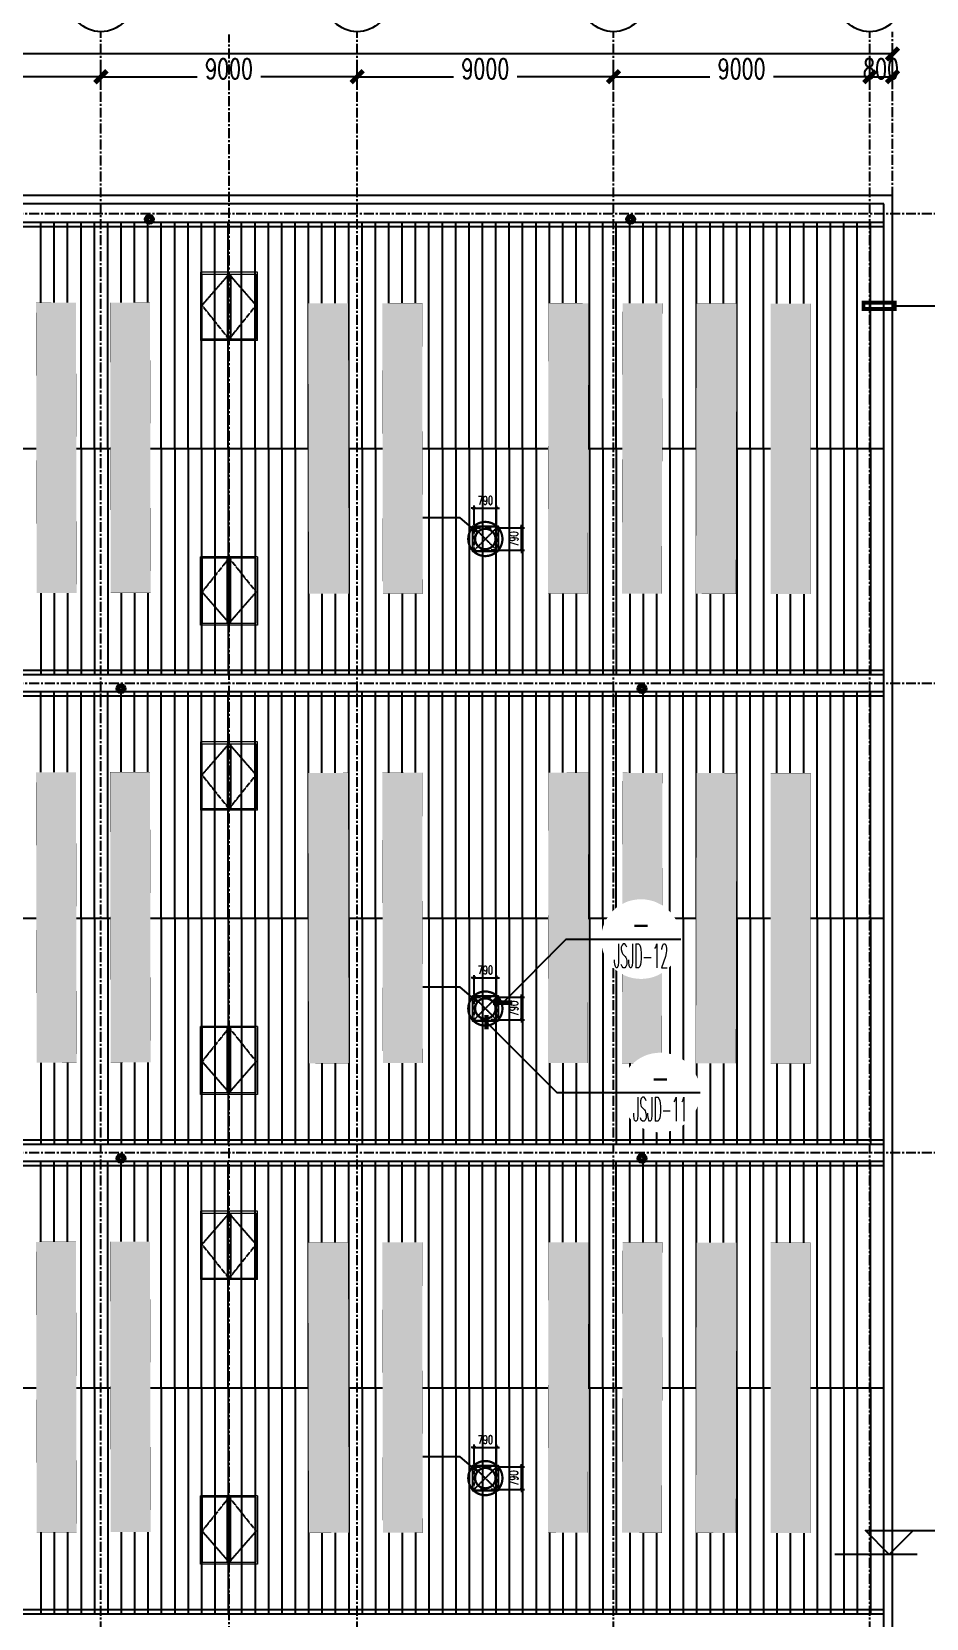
# Model space of a CAD drawing. Extents: x -599358 to 2865263, y -1062760 to 486533.
# Drawn here: x 1140941 to 1172357, y -888038 to -832288 of the extents above; entities that cross this region are included whole.
import ezdxf
from ezdxf.enums import TextEntityAlignment as Align

# ---------------------------------------------------------------- set-up
doc = ezdxf.new("R2010")
doc.units = 0
doc.set_wipeout_variables(frame=1)
for name, pattern in [('CENTER', [2, 1.25, -0.25, 0.25, -0.25]), ('DASH', [0.35, 0.25, -0.1]), ('HIDDEN', [0.375, 0.25, -0.125])]:
    doc.linetypes.add(name, pattern=pattern)
for name, color, linetype in [('3符号', 173, 'Continuous'), ('3索引', 3, 'Continuous'), ('99平面图例外参$0$A-HATCH-2', 251, 'Continuous'), ('A-AXIS-DP', 126, 'Continuous'), ('A-LIN-V', 9, 'Continuous'), ('A-SFCE', 30, 'Continuous'), ('A-WINDOW', 140, 'Continuous'), ('DIM', 173, 'Continuous'), ('DIM_SYMB', 3, 'Continuous'), ('DOTE', 1, 'CENTER'), ('E-电气标注', 84, 'Continuous'), ('参考线', 8, 'Continuous'), ('外框', 1, 'HIDDEN'), ('屋面板111', 6, 'Continuous'), ('暖通', 7, 'Continuous'), ('虹吸雨水斗', 6, 'Continuous')]:
    doc.layers.add(name, color=color, linetype=linetype)
doc.layers.add('成型线', color=3, linetype='Continuous', lineweight=18)
doc.styles.add('_TCH_AXIS', font='COMPLEX', dxfattribs={"bigfont": 'GBCBIG'})
doc.styles.add('_TCH_DIM_T3', font='SIMPLEX', dxfattribs={"width": 0.705882, "bigfont": 'GBCBIG'})
doc.styles.add('DHTEXT-1', font='romans.shx', dxfattribs={"width": 0.7, "bigfont": 'chinese.shx'})
doc.styles.add('卓越符号', font='ROMANS.shx', dxfattribs={"width": 0.7, "bigfont": 'CHINESE.shx'})
doc.dimstyles.new('_TCH_ARCH&&100', dxfattribs={"dimtxt": 297.5, "dimasz": 100, "dimexe": 100, "dimexo": 100, "dimgap": 126.25, "dimtad": 1, "dimdec": 0, "dimzin": 0, "dimdsep": 46, "dimtxsty": '_TCH_DIM_T3', "dimblk": 'ARCHTICK', "dimcen": 0.09, "dimclrt": 7, "dimazin": 2, "dimtfac": 1, "dimtdec": 0, "dimtix": 1, "dimtmove": 2, "dimatfit": 3, "dimfxl": 0, "dimtolj": 1, "dimtzin": 0, "dimarcsym": 0})
doc.dimstyles.new('ZN280', dxfattribs={"dimscale": 280, "dimtxt": 2.5, "dimasz": 1.5, "dimexe": 1, "dimexo": 2, "dimgap": 0.9, "dimtad": 1, "dimdec": 0, "dimdsep": 46, "dimtxsty": 'DHTEXT-1', "dimblk": 'ARCHTICK', "dimcen": 2.5, "dimclrd": 173, "dimclre": 173, "dimclrt": 7, "dimazin": 2, "dimtfac": 1, "dimtdec": 0, "dimtix": 1, "dimtmove": 2, "dimatfit": 3, "dimfxl": 0, "dimarcsym": 0})

# ---------------------------------------------------------------- blocks, each defined once
blk = doc.blocks.new('*U612')
at = {"ltscale": 10}
blk.add_line((3.48, 0), (-6.85, 0), dxfattribs=at)
blk.add_lwpolyline([(3, 3), (0, 0), (-3, 3), (13.45, 3)])
at = {"color": 0, "style": '卓越符号', "width": 0.7, "flags": 8}
blk.add_attdef('±0.000', text='', height=3.5, dxfattribs=at).set_placement((13.45, 4.35), align=Align.RIGHT)
blk = doc.blocks.new('_ArchTick')
at = {"color": 0, "linetype": 'ByBlock', "const_width": 0.4}
blk.add_lwpolyline([(-0.5, -0.5), (0.5, 0.5)], dxfattribs=at)
blk = doc.blocks.new('*D1261')
at = {"layer": 'Defpoints', "color": 0, "ltscale": 2800, "transparency": 16777216}
for p in [(1143372, -833868), (1134372, -834828), (1143372, -834828)]:
    blk.add_point(p, dxfattribs=at)
at = {"layer": 'DIM', "color": 173, "linetype": 'ByBlock', "lineweight": -2, "ltscale": 2800, "transparency": 16777216}
for p, q in [((1134372, -834268), (1134372, -833588)), ((1134372, -833868), (1137757, -833868)), ((1143372, -833868), (1139988, -833868)), ((1143372, -834268), (1143372, -833588))]:
    blk.add_line(p, q, dxfattribs=at)
at = {"layer": 'DIM', "color": 173, "lineweight": -2, "ltscale": 2800, "transparency": 16777216, "xscale": 420, "yscale": 420, "zscale": 420, "rotation": 180}
blk.add_blockref('_ArchTick', (1134372, -833868), dxfattribs=at)
at = {"layer": 'DIM', "color": 173, "lineweight": -2, "ltscale": 2800, "transparency": 16777216, "xscale": 420, "yscale": 420, "zscale": 420}
blk.add_blockref('_ArchTick', (1143372, -833868), dxfattribs=at)
at = {"layer": 'DIM', "color": 7, "ltscale": 2800, "transparency": 16777216, "insert": (1138872, -833593), "char_height": 700, "attachment_point": 5, "style": 'DHTEXT-1'}
blk.add_mtext('9000', dxfattribs=at)
blk = doc.blocks.new('*D1262')
at = {"layer": 'Defpoints', "color": 0, "ltscale": 2800, "transparency": 16777216}
for p in [(1152372, -833868), (1143372, -834828), (1152372, -834828)]:
    blk.add_point(p, dxfattribs=at)
at = {"layer": 'DIM', "color": 173, "linetype": 'ByBlock', "lineweight": -2, "ltscale": 2800, "transparency": 16777216}
for p, q in [((1143372, -834268), (1143372, -833588)), ((1143372, -833868), (1146757, -833868)), ((1152372, -833868), (1148988, -833868)), ((1152372, -834268), (1152372, -833588))]:
    blk.add_line(p, q, dxfattribs=at)
at = {"layer": 'DIM', "color": 173, "lineweight": -2, "ltscale": 2800, "transparency": 16777216, "xscale": 420, "yscale": 420, "zscale": 420, "rotation": 180}
blk.add_blockref('_ArchTick', (1143372, -833868), dxfattribs=at)
at = {"layer": 'DIM', "color": 173, "lineweight": -2, "ltscale": 2800, "transparency": 16777216, "xscale": 420, "yscale": 420, "zscale": 420}
blk.add_blockref('_ArchTick', (1152372, -833868), dxfattribs=at)
at = {"layer": 'DIM', "color": 7, "ltscale": 2800, "transparency": 16777216, "insert": (1147872, -833593), "char_height": 700, "attachment_point": 5, "style": 'DHTEXT-1'}
blk.add_mtext('9000', dxfattribs=at)
blk = doc.blocks.new('*D1263')
at = {"layer": 'Defpoints', "color": 0, "ltscale": 2800, "transparency": 16777216}
for p in [(1161372, -833868), (1152372, -834828), (1161372, -834828)]:
    blk.add_point(p, dxfattribs=at)
at = {"layer": 'DIM', "color": 173, "linetype": 'ByBlock', "lineweight": -2, "ltscale": 2800, "transparency": 16777216}
for p, q in [((1152372, -834268), (1152372, -833588)), ((1152372, -833868), (1155757, -833868)), ((1161372, -833868), (1157988, -833868)), ((1161372, -834268), (1161372, -833588))]:
    blk.add_line(p, q, dxfattribs=at)
at = {"layer": 'DIM', "color": 173, "lineweight": -2, "ltscale": 2800, "transparency": 16777216, "xscale": 420, "yscale": 420, "zscale": 420, "rotation": 180}
blk.add_blockref('_ArchTick', (1152372, -833868), dxfattribs=at)
at = {"layer": 'DIM', "color": 173, "lineweight": -2, "ltscale": 2800, "transparency": 16777216, "xscale": 420, "yscale": 420, "zscale": 420}
blk.add_blockref('_ArchTick', (1161372, -833868), dxfattribs=at)
at = {"layer": 'DIM', "color": 7, "ltscale": 2800, "transparency": 16777216, "insert": (1156872, -833593), "char_height": 700, "attachment_point": 5, "style": 'DHTEXT-1'}
blk.add_mtext('9000', dxfattribs=at)
blk = doc.blocks.new('*D1264')
at = {"layer": 'Defpoints', "color": 0, "ltscale": 2800, "transparency": 16777216}
for p in [(1170372, -833868), (1161372, -834828), (1170372, -834828)]:
    blk.add_point(p, dxfattribs=at)
at = {"layer": 'DIM', "color": 173, "linetype": 'ByBlock', "lineweight": -2, "ltscale": 2800, "transparency": 16777216}
for p, q in [((1161372, -834268), (1161372, -833588)), ((1161372, -833868), (1164757, -833868)), ((1170372, -833868), (1166988, -833868)), ((1170372, -834268), (1170372, -833588))]:
    blk.add_line(p, q, dxfattribs=at)
at = {"layer": 'DIM', "color": 173, "lineweight": -2, "ltscale": 2800, "transparency": 16777216, "xscale": 420, "yscale": 420, "zscale": 420, "rotation": 180}
blk.add_blockref('_ArchTick', (1161372, -833868), dxfattribs=at)
at = {"layer": 'DIM', "color": 173, "lineweight": -2, "ltscale": 2800, "transparency": 16777216, "xscale": 420, "yscale": 420, "zscale": 420}
blk.add_blockref('_ArchTick', (1170372, -833868), dxfattribs=at)
at = {"layer": 'DIM', "color": 7, "ltscale": 2800, "transparency": 16777216, "insert": (1165872, -833593), "char_height": 700, "attachment_point": 5, "style": 'DHTEXT-1'}
blk.add_mtext('9000', dxfattribs=at)
blk = doc.blocks.new('*D1265')
at = {"layer": 'Defpoints', "color": 0, "ltscale": 2800, "transparency": 16777216}
for p in [(1171172, -833868), (1170372, -834828), (1171172, -834828)]:
    blk.add_point(p, dxfattribs=at)
at = {"layer": 'DIM', "color": 173, "linetype": 'ByBlock', "lineweight": -2, "ltscale": 2800, "transparency": 16777216}
for p, q in [((1170372, -834268), (1170372, -833588)), ((1170372, -833868), (1171172, -833868)), ((1171172, -834268), (1171172, -833588))]:
    blk.add_line(p, q, dxfattribs=at)
at = {"layer": 'DIM', "color": 173, "lineweight": -2, "ltscale": 2800, "transparency": 16777216, "xscale": 420, "yscale": 420, "zscale": 420, "rotation": 180}
blk.add_blockref('_ArchTick', (1170372, -833868), dxfattribs=at)
at = {"layer": 'DIM', "color": 173, "lineweight": -2, "ltscale": 2800, "transparency": 16777216, "xscale": 420, "yscale": 420, "zscale": 420}
blk.add_blockref('_ArchTick', (1171172, -833868), dxfattribs=at)
at = {"layer": 'DIM', "color": 7, "ltscale": 2800, "transparency": 16777216, "insert": (1170772, -833593), "char_height": 700, "attachment_point": 5, "style": 'DHTEXT-1'}
blk.add_mtext('800', dxfattribs=at)
blk = doc.blocks.new('*D1266')
at = {"layer": 'Defpoints', "color": 0, "ltscale": 2800, "transparency": 16777216}
for p in [(1171172, -833068), (1013172, -834728), (1171172, -834728)]:
    blk.add_point(p, dxfattribs=at)
at = {"layer": 'DIM', "color": 173, "linetype": 'ByBlock', "lineweight": -2, "ltscale": 2800, "transparency": 16777216}
for p, q in [((1013172, -834168), (1013172, -832788)), ((1171172, -834168), (1171172, -832788)), ((1013172, -833068), (1090625, -833068)), ((1171172, -833068), (1093719, -833068))]:
    blk.add_line(p, q, dxfattribs=at)
at = {"layer": 'DIM', "color": 173, "lineweight": -2, "ltscale": 2800, "transparency": 16777216, "xscale": 420, "yscale": 420, "zscale": 420, "rotation": 180}
blk.add_blockref('_ArchTick', (1013172, -833068), dxfattribs=at)
at = {"layer": 'DIM', "color": 173, "lineweight": -2, "ltscale": 2800, "transparency": 16777216, "xscale": 420, "yscale": 420, "zscale": 420}
blk.add_blockref('_ArchTick', (1171172, -833068), dxfattribs=at)
at = {"layer": 'DIM', "color": 7, "ltscale": 2800, "transparency": 16777216, "insert": (1092172, -832793), "char_height": 700, "attachment_point": 5, "style": 'DHTEXT-1'}
blk.add_mtext('158000', dxfattribs=at)
blk = doc.blocks.new('卓越-轴号')
blk.add_circle((0, 0), 4)
at = {"color": 0, "style": '_TCH_AXIS', "width": 1.041667, "flags": 8}
blk.add_attdef('A', text='', height=4.48, dxfattribs=at).set_placement((-2, -2.24), (2, -2.24), align=Align.FIT)
blk = doc.blocks.new('“奔腾”虹吸雨水斗')
at = {"layer": '虹吸雨水斗', "lineweight": 25}
for p, q in [((946944, 86685), (947028, 86658)), ((947032, 86673), (946946, 86692)), ((946982, 86753), (947040, 86688)), ((947052, 86699), (946987, 86758)), ((947048, 86793), (947066, 86707)), ((947082, 86711), (947055, 86795)), ((947125, 86795), (947098, 86711)), ((947114, 86707), (947132, 86793)), ((947194, 86758), (947128, 86699)), ((947140, 86688), (947199, 86753)), ((947234, 86692), (947148, 86673)), ((947152, 86658), (947236, 86685)), ((947028, 86641), (946944, 86614)), ((946946, 86607), (947032, 86625)), ((947040, 86611), (946982, 86546)), ((946987, 86541), (947052, 86600)), ((947066, 86592), (947048, 86506)), ((947055, 86504), (947082, 86587)), ((947098, 86587), (947125, 86504)), ((947132, 86506), (947114, 86592)), ((947128, 86600), (947194, 86541)), ((947199, 86546), (947140, 86611)), ((947148, 86625), (947234, 86607)), ((947236, 86614), (947152, 86641))]:
    blk.add_line(p, q, dxfattribs=at)
for radius in [150, 47.6]:
    blk.add_circle((947090, 86649), radius, dxfattribs=at)
for centre, start, end in [((947034, 86682), 261.6382, 38.3675), ((947057, 86706), 231.6382, 8.3675), ((947090, 86715), 201.6382, 338.3675), ((947123, 86706), 171.6382, 308.3675), ((947147, 86682), 141.6382, 278.3675), ((947025, 86649), 291.6382, 68.3675), ((947034, 86617), 321.6382, 98.3675), ((947057, 86593), 351.6382, 128.3675), ((947090, 86584), 21.6382, 158.3675), ((947123, 86593), 51.6382, 188.3675), ((947147, 86617), 81.6382, 218.3675), ((947155, 86649), 111.6382, 248.3675)]:
    blk.add_arc(centre, 8.82, start, end, dxfattribs=at)
blk = doc.blocks.new('*D1776')
at = {"layer": 'A-AXIS-DP', "color": 0, "lineweight": -2, "transparency": 16777216}
for p, q in [((-495, 395), (-1374, 395)), ((-1274, 395), (-1274, 495)), ((-1274, 395), (-1274, -395)), ((-495, -395), (-1374, -395)), ((-1274, -395), (-1274, -495))]:
    blk.add_line(p, q, dxfattribs=at)
at = {"layer": 'Defpoints', "color": 0, "transparency": 16777216}
for p in [(-395, 395), (-1274, -395), (-395, -395)]:
    blk.add_point(p, dxfattribs=at)
at = {"layer": 'A-AXIS-DP', "color": 0, "lineweight": -2, "transparency": 16777216, "xscale": 100, "yscale": 100, "zscale": 100}
for p, rotation in [((-1274, 395), 270), ((-1274, -395), 90)]:
    blk.add_blockref('_ArchTick', p, dxfattribs=dict(at, rotation=rotation))
at = {"layer": 'A-AXIS-DP', "color": 7, "transparency": 16777216, "insert": (-999, 0), "char_height": 297.5, "attachment_point": 5, "rotation": 270, "style": '_TCH_DIM_T3'}
blk.add_mtext('\\A1;790', dxfattribs=at)
blk = doc.blocks.new('*D1777')
at = {"layer": 'A-AXIS-DP', "color": 0, "lineweight": -2, "transparency": 16777216}
for p, q in [((-395, -495), (-395, -1178)), ((395, -495), (395, -1178)), ((-395, -1078), (-495, -1078)), ((395, -1078), (-395, -1078)), ((395, -1078), (495, -1078))]:
    blk.add_line(p, q, dxfattribs=at)
at = {"layer": 'Defpoints', "color": 0, "transparency": 16777216}
for p in [(-395, -395), (395, -395), (-395, -1078)]:
    blk.add_point(p, dxfattribs=at)
at = {"layer": 'A-AXIS-DP', "color": 0, "lineweight": -2, "transparency": 16777216, "xscale": 100, "yscale": 100, "zscale": 100}
blk.add_blockref('_ArchTick', (-395, -1078), dxfattribs=at)
at = {"layer": 'A-AXIS-DP', "color": 0, "lineweight": -2, "transparency": 16777216, "xscale": 100, "yscale": 100, "zscale": 100, "rotation": 180}
blk.add_blockref('_ArchTick', (395, -1078), dxfattribs=at)
at = {"layer": 'A-AXIS-DP', "color": 7, "transparency": 16777216, "insert": (0, -1353), "char_height": 297.5, "attachment_point": 5, "rotation": 180, "style": '_TCH_DIM_T3'}
blk.add_mtext('\\A1;790', dxfattribs=at)
blk = doc.blocks.new('tc')
at = {"color": 2}
for p, q in [((106263, -20239), (106263, -22524)), ((106364, -20239), (106364, -22524))]:
    blk.add_line(p, q, dxfattribs=at)
at = {"layer": '外框'}
for points in [[(106313, -22524), (105363, -21332), (106313, -20239)], [(106313, -22524), (107263, -21332), (106313, -20239)]]:
    blk.add_lwpolyline(points, dxfattribs=at)
at = {"layer": '成型线'}
blk.add_line((105313, -22569), (107313, -22569), dxfattribs=at)
blk.add_lwpolyline([(105313, -22569), (105313, -20169), (107313, -20169), (107313, -22569)], dxfattribs=at)
blk.add_lwpolyline([(105363, -22524), (107263, -22524), (107263, -20239), (105363, -20239)], close=True, dxfattribs=at)
blk = doc.blocks.new('423432432222')
at = {"xscale": -1}
blk.add_blockref('tc', (472909, 740689), dxfattribs=at)
at = {"rotation": 180}
blk.add_blockref('tc', (472909, 687951), dxfattribs=at)
blk = doc.blocks.new('A$Cf7faade6')
at = {"layer": 'A-WINDOW'}
for p in [(-232796, -722570), (-232796, -739070), (-232796, -755570)]:
    blk.add_blockref('423432432222', p, dxfattribs=at)
blk = doc.blocks.new('w42343eeee')
blk.add_wipeout([(367285, 568212), (365883, 568215), (365906, 578415), (367306, 578412)]).dxf.layer = '参考线'
at = {"layer": '99平面图例外参$0$A-HATCH-2'}
h = blk.add_hatch(dxfattribs=at)
h.set_pattern_fill('ANSI33', color=256, scale=75)
h.set_pattern_definition([(45, (1135667.22, 924695.12), (-168.3798, 168.3798), []), (45, (1135835.6, 924695.12), (-168.3798, 168.3798), [119.0625, -59.53125])])
h.paths.add_polyline_path([(366843, 550430), (365843, 550432)])
h.paths.add_polyline_path([(365906, 578415), (367306, 578412), (367283, 568212), (365883, 568215)])
at = {"layer": 'E-电气标注', "color": 1, "const_width": 5}
blk.add_lwpolyline([(365906, 578415), (365883, 568215), (367283, 568212), (367306, 578412)], close=True, dxfattribs=at)
blk = doc.blocks.new('A$C01b3d9f3')
at = {"layer": 'A-SFCE', "xscale": -1}
for p in [(494327, -614537), (496927, -614531), (503886, -614559), (506486, -614553)]:
    blk.add_blockref('w42343eeee', p, dxfattribs=at)
at = {"layer": 'A-SFCE'}
for p in [(-220886, -614553), (-218286, -614559), (-215686, -614564)]:
    blk.add_blockref('w42343eeee', p, dxfattribs=at)
at = {"layer": 'A-SFCE', "rotation": 0.1299683941899633}
blk.add_blockref('w42343eeee', (-211773, -615399), dxfattribs=at)
at = {"layer": 'A-SFCE', "xscale": -1}
for p in [(494327, -598037), (496927, -598031), (503886, -598059), (506486, -598053)]:
    blk.add_blockref('w42343eeee', p, dxfattribs=at)
at = {"layer": 'A-SFCE'}
for p in [(-220886, -598053), (-218286, -598059), (-215686, -598064)]:
    blk.add_blockref('w42343eeee', p, dxfattribs=at)
at = {"layer": 'A-SFCE', "rotation": 0.1299683941899633}
blk.add_blockref('w42343eeee', (-211773, -598899), dxfattribs=at)
at = {"layer": 'A-SFCE', "xscale": -1}
for p in [(494327, -581537), (496927, -581531), (503886, -581559), (506486, -581553)]:
    blk.add_blockref('w42343eeee', p, dxfattribs=at)
at = {"layer": 'A-SFCE'}
for p in [(-220886, -581553), (-218286, -581559), (-215686, -581564)]:
    blk.add_blockref('w42343eeee', p, dxfattribs=at)
at = {"layer": 'A-SFCE', "rotation": 0.1299683941899633}
blk.add_blockref('w42343eeee', (-211773, -582399), dxfattribs=at)
blk = doc.blocks.new('卓越-指向索引')
blk.add_wipeout([(0, 5), (-0.52, 4.97), (-1.04, 4.89), (-1.55, 4.76), (-2.03, 4.57), (-2.5, 4.33), (-2.94, 4.05), (-3.35, 3.72), (-3.72, 3.35), (-4.05, 2.94), (-4.33, 2.5), (-4.57, 2.03), (-4.76, 1.55), (-4.89, 1.04), (-4.97, 0.52), (-5, 0), (-4.97, -0.52), (-4.89, -1.04), (-4.76, -1.55), (-4.57, -2.03), (-4.33, -2.5), (-4.05, -2.94), (-3.72, -3.35), (-3.35, -3.72), (-2.94, -4.05), (-2.5, -4.33), (-2.03, -4.57), (-1.55, -4.76), (-1.04, -4.89), (-0.52, -4.97), (0, -5), (0.52, -4.97), (1.04, -4.89), (1.55, -4.76), (2.03, -4.57), (2.5, -4.33), (2.94, -4.05), (3.35, -3.72), (3.72, -3.35), (4.05, -2.94), (4.33, -2.5), (4.57, -2.03), (4.76, -1.55), (4.89, -1.04), (4.97, -0.52), (5, 0), (4.97, 0.52), (4.89, 1.04), (4.76, 1.55), (4.57, 2.03), (4.33, 2.5), (4.05, 2.94), (3.72, 3.35), (3.35, 3.72), (2.94, 4.05), (2.5, 4.33), (2.03, 4.57), (1.55, 4.76), (1.04, 4.89), (0.52, 4.97)])
blk.add_line((-5, 0), (5, 0))
at = {"color": 0, "style": '卓越符号', "width": 0.7, "flags": 8}
blk.add_attdef('索引编号', text='', height=3, dxfattribs=at).set_placement((0, 0.37), align=Align.CENTER)
at = {"color": 0, "style": '卓越符号', "width": 0.892319, "flags": 8}
blk.add_attdef('图号', text='', height=3, dxfattribs=at).set_placement((-3.41, -3.6), (3.41, -3.6), align=Align.FIT)
blk = doc.blocks.new('fengji')
at = {"layer": 'DIM_SYMB'}
for p, q in [((324.2, -267.9), (884.2, -747.9)), ((884.2, -747.9), (2834.2, -747.9))]:
    blk.add_line(p, q, dxfattribs=at)
at = {"layer": 'DIM_SYMB', "const_width": 40}
blk.add_lwpolyline([(310.3, -253.5, -1), (338.1, -282.3, -1)], format="xyb", close=True, dxfattribs=at)
at = {"layer": '暖通', "color": 7, "linetype": 'DASH', "ltscale": 0.5}
for p, q in [((-395, 395), (395, -395)), ((395, 395), (-395, -395))]:
    blk.add_line(p, q, dxfattribs=at)
at = {"layer": '暖通', "color": 7, "const_width": 79.8}
for points in [[(0, -600.2, -1), (0, 600.2, -1)], [(0, -600.2, 1), (0, 600.2, 1)]]:
    blk.add_lwpolyline(points, format="xyb", dxfattribs=at)
at = {"layer": '暖通', "color": 7, "ltscale": 0.5}
blk.add_lwpolyline([(-445, 445), (445, 445), (445, -445), (-445, -445)], close=True, dxfattribs=at)
at = {"layer": '暖通', "color": 7, "linetype": 'DASH', "const_width": 79.8}
for points in [[(0, -358.3, -1), (0, 358.3, -1)], [(0, -358.3, 1), (0, 358.3, 1)]]:
    blk.add_lwpolyline(points, format="xyb", dxfattribs=at)
at = {"layer": '暖通', "color": 7, "linetype": 'DASH', "ltscale": 0.5}
blk.add_lwpolyline([(-395, 395), (395, 395), (395, -395), (-395, -395)], close=True, dxfattribs=at)
at = {"layer": 'A-AXIS-DP'}
for p1, distance, picture, middle in [((-395, 395), -879.2, '*D1776', (-999.2, 0)), ((395, -395), 682.9, '*D1777', (0, -1352.9))]:
    dim = blk.add_aligned_dim(p1=p1, p2=(-395, -395), distance=distance, dimstyle='_TCH_ARCH&&100', dxfattribs=at)
    dim.commit()
    dim.dimension.update_dxf_attribs({"geometry": picture, "text_midpoint": middle})
blk = doc.blocks.new('A$C9572bd8b')
at = {"layer": '暖通', "rotation": 180}
for p in [(142800, -11425), (142800, -27925), (142800, -44425)]:
    blk.add_blockref('fengji', p, dxfattribs=at)

msp = doc.modelspace()

# ---------------------------------------------------------------- linework, layer by layer
at = {"layer": '3索引', "linetype": 'DASH', "ltscale": 1400, "const_width": 140}
msp.add_lwpolyline([(1170153.6, -841803.8), (1171247.7, -841803.8), (1171247.7, -842031.6), (1170153.6, -842031.6)], close=True, dxfattribs=at)
at = {"layer": '3索引'}
msp.add_lwpolyline([(1171247.7, -841917.7), (1173086.6, -841917.7), (1175229.3, -841917.7)], dxfattribs=at)
at = {"layer": 'A-LIN-V'}
for points in [[(1170872.4, -839137.9), (1035447.1, -839137.9)], [(1170872.4, -854737.9), (1030281.6, -854737.9)], [(1170872.4, -855637.9), (1029989.6, -855637.9)], [(1170872.4, -871237.9), (1024876.7, -871237.9)], [(1170872.4, -872137.9), (1024584.7, -872137.9)], [(1170872.4, -887737.9), (1019576.9, -887737.9)]]:
    msp.add_lwpolyline(points, dxfattribs=at)
at = {"layer": 'A-SFCE'}
for p, q in [((1170872.4, -838337.9), (1034865.6, -838337.9)), ((1170872.4, -921537.9), (1170872.4, -838337.9))]:
    msp.add_line(p, q, dxfattribs=at)
for points in [[(1013772.4, -906687.9), (1013172.4, -906687.9), (1013172.4, -921837.9), (1171172.4, -921837.9), (1171172.4, -921837.9), (1171172.4, -838037.9), (1034647.5, -838037.9), (1013172.4, -904240.4), (1013172.4, -905187.9)], [(1032075.9, -846937.9), (1170872.4, -846937.9)], [(1026721.6, -863437.9), (1170872.4, -863437.9)], [(1021368, -879937.9), (1170872.4, -879937.9)]]:
    msp.add_lwpolyline(points, dxfattribs=at)
at = {"layer": 'DOTE', "ltscale": 280}
for p, q in [((1143372.4, -927706.6), (1143372.4, -832287.9)), ((1152372.4, -927706.6), (1152372.4, -832287.9)), ((1161372.4, -927706.6), (1161372.4, -832287.9)), ((1170372.4, -927706.6), (1170372.4, -832287.9)), ((1171172.4, -927684.3), (1171172.4, -832287.9)), ((1147872.4, -926186.7), (1147872.4, -832387.9)), ((1179276.6, -838687.9), (1002976.6, -838687.9)), ((1179276.6, -855187.9), (1002976.6, -855187.9)), ((1179276.6, -871687.9), (1002976.6, -871687.9))]:
    msp.add_line(p, q, dxfattribs=at)
at = {"layer": '屋面板111', "ltscale": 2500}
for p, q in [((1141262.4, -846937.9), (1141262.4, -838987.9)), ((1141732.4, -846937.9), (1141732.4, -838987.9)), ((1142202.4, -846937.9), (1142202.4, -838987.9)), ((1142672.4, -846937.9), (1142672.4, -838987.9)), ((1143142.4, -846937.9), (1143142.4, -838987.9)), ((1143612.4, -846937.9), (1143612.4, -838987.9)), ((1144082.4, -846937.9), (1144082.4, -838987.9)), ((1144552.4, -846937.9), (1144552.4, -838987.9)), ((1145022.4, -846937.9), (1145022.4, -838987.9)), ((1145492.4, -846937.9), (1145492.4, -838987.9)), ((1145962.4, -846937.9), (1145962.4, -838987.9)), ((1146432.4, -846937.9), (1146432.4, -838987.9)), ((1146902.4, -846937.9), (1146902.4, -838987.9)), ((1147372.4, -846937.9), (1147372.4, -838987.9)), ((1147842.4, -846937.9), (1147842.4, -838987.9)), ((1148312.4, -846937.9), (1148312.4, -838987.9)), ((1148782.4, -846937.9), (1148782.4, -838987.9)), ((1149252.4, -846937.9), (1149252.4, -838987.9)), ((1149722.4, -846937.9), (1149722.4, -838987.9)), ((1150192.4, -846937.9), (1150192.4, -838987.9)), ((1150662.4, -846937.9), (1150662.4, -838987.9)), ((1151132.4, -846937.9), (1151132.4, -838987.9)), ((1151602.4, -846937.9), (1151602.4, -838987.9)), ((1152072.4, -846937.9), (1152072.4, -838987.9)), ((1152542.4, -846937.9), (1152542.4, -838987.9)), ((1153012.4, -846937.9), (1153012.4, -838987.9)), ((1153482.4, -846937.9), (1153482.4, -838987.9)), ((1153952.4, -846937.9), (1153952.4, -838987.9)), ((1154422.4, -846937.9), (1154422.4, -838987.9)), ((1154892.4, -846937.9), (1154892.4, -838987.9)), ((1155362.4, -846937.9), (1155362.4, -838987.9)), ((1155832.4, -846937.9), (1155832.4, -838987.9)), ((1156302.4, -846937.9), (1156302.4, -838987.9)), ((1156772.4, -846937.9), (1156772.4, -838987.9)), ((1157242.4, -846937.9), (1157242.4, -838987.9)), ((1157712.4, -846937.9), (1157712.4, -838987.9)), ((1158182.4, -846937.9), (1158182.4, -838987.9)), ((1158652.4, -846937.9), (1158652.4, -838987.9)), ((1159122.4, -846937.9), (1159122.4, -838987.9)), ((1159592.4, -846937.9), (1159592.4, -838987.9)), ((1160062.4, -846937.9), (1160062.4, -838987.9)), ((1160532.4, -846937.9), (1160532.4, -838987.9)), ((1161002.4, -846937.9), (1161002.4, -838987.9)), ((1161472.4, -846937.9), (1161472.4, -838987.9)), ((1161942.4, -846937.9), (1161942.4, -838987.9)), ((1162412.4, -846937.9), (1162412.4, -838987.9)), ((1162882.4, -846937.9), (1162882.4, -838987.9)), ((1163352.4, -846937.9), (1163352.4, -838987.9)), ((1163822.4, -846937.9), (1163822.4, -838987.9)), ((1164292.4, -846937.9), (1164292.4, -838987.9)), ((1164762.4, -846937.9), (1164762.4, -838987.9)), ((1165232.4, -846937.9), (1165232.4, -838987.9)), ((1165702.4, -846937.9), (1165702.4, -838987.9)), ((1166172.4, -846937.9), (1166172.4, -838987.9)), ((1166642.4, -846937.9), (1166642.4, -838987.9)), ((1167112.4, -846937.9), (1167112.4, -838987.9)), ((1167582.4, -846937.9), (1167582.4, -838987.9)), ((1168052.4, -846937.9), (1168052.4, -838987.9)), ((1168522.4, -846937.9), (1168522.4, -838987.9)), ((1168992.4, -846937.9), (1168992.4, -838987.9)), ((1169462.4, -846937.9), (1169462.4, -838987.9)), ((1169932.4, -846937.9), (1169932.4, -838987.9)), ((1170402.4, -846937.9), (1170402.4, -838987.9)), ((1141262.4, -846937.9), (1141262.4, -854887.9)), ((1141732.4, -846937.9), (1141732.4, -854887.9)), ((1142202.4, -846937.9), (1142202.4, -854887.9)), ((1142672.4, -846937.9), (1142672.4, -854887.9)), ((1143142.4, -846937.9), (1143142.4, -854887.9)), ((1143612.4, -846937.9), (1143612.4, -854887.9)), ((1144082.4, -846937.9), (1144082.4, -854887.9)), ((1144552.4, -846937.9), (1144552.4, -854887.9)), ((1145022.4, -846937.9), (1145022.4, -854887.9)), ((1145492.4, -846937.9), (1145492.4, -854887.9)), ((1145962.4, -846937.9), (1145962.4, -854887.9)), ((1146432.4, -846937.9), (1146432.4, -854887.9)), ((1146902.4, -846937.9), (1146902.4, -854887.9)), ((1147372.4, -846937.9), (1147372.4, -854887.9)), ((1147842.4, -846937.9), (1147842.4, -854887.9)), ((1148312.4, -846937.9), (1148312.4, -854887.9)), ((1148782.4, -846937.9), (1148782.4, -854887.9)), ((1149252.4, -846937.9), (1149252.4, -854887.9)), ((1149722.4, -846937.9), (1149722.4, -854887.9)), ((1150192.4, -846937.9), (1150192.4, -854887.9)), ((1150662.4, -846937.9), (1150662.4, -854887.9)), ((1151132.4, -846937.9), (1151132.4, -854887.9)), ((1151602.4, -846937.9), (1151602.4, -854887.9)), ((1152072.4, -846937.9), (1152072.4, -854887.9)), ((1152542.4, -846937.9), (1152542.4, -854887.9)), ((1153012.4, -846937.9), (1153012.4, -854887.9)), ((1153482.4, -846937.9), (1153482.4, -854887.9)), ((1153952.4, -846937.9), (1153952.4, -854887.9)), ((1154422.4, -846937.9), (1154422.4, -854887.9)), ((1154892.4, -846937.9), (1154892.4, -854887.9)), ((1155362.4, -846937.9), (1155362.4, -854887.9)), ((1155832.4, -846937.9), (1155832.4, -854887.9)), ((1156302.4, -846937.9), (1156302.4, -854887.9)), ((1156772.4, -846937.9), (1156772.4, -854887.9)), ((1157242.4, -846937.9), (1157242.4, -854887.9)), ((1157712.4, -846937.9), (1157712.4, -854887.9)), ((1158182.4, -846937.9), (1158182.4, -854887.9)), ((1158652.4, -846937.9), (1158652.4, -854887.9)), ((1159122.4, -846937.9), (1159122.4, -854887.9)), ((1159592.4, -846937.9), (1159592.4, -854887.9)), ((1160062.4, -846937.9), (1160062.4, -854887.9)), ((1160532.4, -846937.9), (1160532.4, -854887.9)), ((1161002.4, -846937.9), (1161002.4, -854887.9)), ((1161472.4, -846937.9), (1161472.4, -854887.9)), ((1161942.4, -846937.9), (1161942.4, -854887.9)), ((1162412.4, -846937.9), (1162412.4, -854887.9)), ((1162882.4, -846937.9), (1162882.4, -854887.9)), ((1163352.4, -846937.9), (1163352.4, -854887.9)), ((1163822.4, -846937.9), (1163822.4, -854887.9)), ((1164292.4, -846937.9), (1164292.4, -854887.9)), ((1164762.4, -846937.9), (1164762.4, -854887.9)), ((1165232.4, -846937.9), (1165232.4, -854887.9)), ((1165702.4, -846937.9), (1165702.4, -854887.9)), ((1166172.4, -846937.9), (1166172.4, -854887.9)), ((1166642.4, -846937.9), (1166642.4, -854887.9)), ((1167112.4, -846937.9), (1167112.4, -854887.9)), ((1167582.4, -846937.9), (1167582.4, -854887.9)), ((1168052.4, -846937.9), (1168052.4, -854887.9)), ((1168522.4, -846937.9), (1168522.4, -854887.9)), ((1168992.4, -846937.9), (1168992.4, -854887.9)), ((1169462.4, -846937.9), (1169462.4, -854887.9)), ((1169932.4, -846937.9), (1169932.4, -854887.9)), ((1170402.4, -846937.9), (1170402.4, -854887.9)), ((1141262.4, -863437.9), (1141262.4, -855487.9)), ((1141732.4, -863437.9), (1141732.4, -855487.9)), ((1142202.4, -863437.9), (1142202.4, -855487.9)), ((1142672.4, -863437.9), (1142672.4, -855487.9)), ((1143142.4, -863437.9), (1143142.4, -855487.9)), ((1143612.4, -863437.9), (1143612.4, -855487.9)), ((1144082.4, -863437.9), (1144082.4, -855487.9)), ((1144552.4, -863437.9), (1144552.4, -855487.9)), ((1145022.4, -863437.9), (1145022.4, -855487.9)), ((1145492.4, -863437.9), (1145492.4, -855487.9)), ((1145962.4, -863437.9), (1145962.4, -855487.9)), ((1146432.4, -863437.9), (1146432.4, -855487.9)), ((1146902.4, -863437.9), (1146902.4, -855487.9)), ((1147372.4, -863437.9), (1147372.4, -855487.9)), ((1147842.4, -863437.9), (1147842.4, -855487.9)), ((1148312.4, -863437.9), (1148312.4, -855487.9)), ((1148782.4, -863437.9), (1148782.4, -855487.9)), ((1149252.4, -863437.9), (1149252.4, -855487.9)), ((1149722.4, -863437.9), (1149722.4, -855487.9)), ((1150192.4, -863437.9), (1150192.4, -855487.9)), ((1150662.4, -863437.9), (1150662.4, -855487.9)), ((1151132.4, -863437.9), (1151132.4, -855487.9)), ((1151602.4, -863437.9), (1151602.4, -855487.9)), ((1152072.4, -863437.9), (1152072.4, -855487.9)), ((1152542.4, -863437.9), (1152542.4, -855487.9)), ((1153012.4, -863437.9), (1153012.4, -855487.9)), ((1153482.4, -863437.9), (1153482.4, -855487.9)), ((1153952.4, -863437.9), (1153952.4, -855487.9)), ((1154422.4, -863437.9), (1154422.4, -855487.9)), ((1154892.4, -863437.9), (1154892.4, -855487.9)), ((1155362.4, -863437.9), (1155362.4, -855487.9)), ((1155832.4, -863437.9), (1155832.4, -855487.9)), ((1156302.4, -863437.9), (1156302.4, -855487.9)), ((1156772.4, -863437.9), (1156772.4, -855487.9)), ((1157242.4, -863437.9), (1157242.4, -855487.9)), ((1157712.4, -863437.9), (1157712.4, -855487.9)), ((1158182.4, -863437.9), (1158182.4, -855487.9)), ((1158652.4, -863437.9), (1158652.4, -855487.9)), ((1159122.4, -863437.9), (1159122.4, -855487.9)), ((1159592.4, -863437.9), (1159592.4, -855487.9)), ((1160062.4, -863437.9), (1160062.4, -855487.9)), ((1160532.4, -863437.9), (1160532.4, -855487.9)), ((1161002.4, -863437.9), (1161002.4, -855487.9)), ((1161472.4, -863437.9), (1161472.4, -855487.9)), ((1161942.4, -863437.9), (1161942.4, -855487.9)), ((1162412.4, -863437.9), (1162412.4, -855487.9)), ((1162882.4, -863437.9), (1162882.4, -855487.9)), ((1163352.4, -863437.9), (1163352.4, -855487.9)), ((1163822.4, -863437.9), (1163822.4, -855487.9)), ((1164292.4, -863437.9), (1164292.4, -855487.9)), ((1164762.4, -863437.9), (1164762.4, -855487.9)), ((1165232.4, -863437.9), (1165232.4, -855487.9)), ((1165702.4, -863437.9), (1165702.4, -855487.9)), ((1166172.4, -863437.9), (1166172.4, -855487.9)), ((1166642.4, -863437.9), (1166642.4, -855487.9)), ((1167112.4, -863437.9), (1167112.4, -855487.9)), ((1167582.4, -863437.9), (1167582.4, -855487.9)), ((1168052.4, -863437.9), (1168052.4, -855487.9)), ((1168522.4, -863437.9), (1168522.4, -855487.9)), ((1168992.4, -863437.9), (1168992.4, -855487.9)), ((1169462.4, -863437.9), (1169462.4, -855487.9)), ((1169932.4, -863437.9), (1169932.4, -855487.9)), ((1170402.4, -863437.9), (1170402.4, -855487.9)), ((1141262.4, -863437.9), (1141262.4, -871387.9)), ((1141732.4, -863437.9), (1141732.4, -871387.9)), ((1142202.4, -863437.9), (1142202.4, -871387.9)), ((1142672.4, -863437.9), (1142672.4, -871387.9)), ((1143142.4, -863437.9), (1143142.4, -871387.9)), ((1143612.4, -863437.9), (1143612.4, -871387.9)), ((1144082.4, -863437.9), (1144082.4, -871387.9)), ((1144552.4, -863437.9), (1144552.4, -871387.9)), ((1145022.4, -863437.9), (1145022.4, -871387.9)), ((1145492.4, -863437.9), (1145492.4, -871387.9)), ((1145962.4, -863437.9), (1145962.4, -871387.9)), ((1146432.4, -863437.9), (1146432.4, -871387.9)), ((1146902.4, -863437.9), (1146902.4, -871387.9)), ((1147372.4, -863437.9), (1147372.4, -871387.9)), ((1147842.4, -863437.9), (1147842.4, -871387.9)), ((1148312.4, -863437.9), (1148312.4, -871387.9)), ((1148782.4, -863437.9), (1148782.4, -871387.9)), ((1149252.4, -863437.9), (1149252.4, -871387.9)), ((1149722.4, -863437.9), (1149722.4, -871387.9)), ((1150192.4, -863437.9), (1150192.4, -871387.9)), ((1150662.4, -863437.9), (1150662.4, -871387.9)), ((1151132.4, -863437.9), (1151132.4, -871387.9)), ((1151602.4, -863437.9), (1151602.4, -871387.9)), ((1152072.4, -863437.9), (1152072.4, -871387.9)), ((1152542.4, -863437.9), (1152542.4, -871387.9)), ((1153012.4, -863437.9), (1153012.4, -871387.9)), ((1153482.4, -863437.9), (1153482.4, -871387.9)), ((1153952.4, -863437.9), (1153952.4, -871387.9)), ((1154422.4, -863437.9), (1154422.4, -871387.9)), ((1154892.4, -863437.9), (1154892.4, -871387.9)), ((1155362.4, -863437.9), (1155362.4, -871387.9)), ((1155832.4, -863437.9), (1155832.4, -871387.9)), ((1156302.4, -863437.9), (1156302.4, -871387.9)), ((1156772.4, -863437.9), (1156772.4, -871387.9)), ((1157242.4, -863437.9), (1157242.4, -871387.9)), ((1157712.4, -863437.9), (1157712.4, -871387.9)), ((1158182.4, -863437.9), (1158182.4, -871387.9)), ((1158652.4, -863437.9), (1158652.4, -871387.9)), ((1159122.4, -863437.9), (1159122.4, -871387.9)), ((1159592.4, -863437.9), (1159592.4, -871387.9)), ((1160062.4, -863437.9), (1160062.4, -871387.9)), ((1160532.4, -863437.9), (1160532.4, -871387.9)), ((1161002.4, -863437.9), (1161002.4, -871387.9)), ((1161472.4, -863437.9), (1161472.4, -871387.9)), ((1161942.4, -863437.9), (1161942.4, -871387.9)), ((1162412.4, -863437.9), (1162412.4, -871387.9)), ((1162882.4, -863437.9), (1162882.4, -871387.9)), ((1163352.4, -863437.9), (1163352.4, -871387.9)), ((1163822.4, -863437.9), (1163822.4, -871387.9)), ((1164292.4, -863437.9), (1164292.4, -871387.9)), ((1164762.4, -863437.9), (1164762.4, -871387.9)), ((1165232.4, -863437.9), (1165232.4, -871387.9)), ((1165702.4, -863437.9), (1165702.4, -871387.9)), ((1166172.4, -863437.9), (1166172.4, -871387.9)), ((1166642.4, -863437.9), (1166642.4, -871387.9)), ((1167112.4, -863437.9), (1167112.4, -871387.9)), ((1167582.4, -863437.9), (1167582.4, -871387.9)), ((1168052.4, -863437.9), (1168052.4, -871387.9)), ((1168522.4, -863437.9), (1168522.4, -871387.9)), ((1168992.4, -863437.9), (1168992.4, -871387.9)), ((1169462.4, -863437.9), (1169462.4, -871387.9)), ((1169932.4, -863437.9), (1169932.4, -871387.9)), ((1170402.4, -863437.9), (1170402.4, -871387.9)), ((1141262.4, -879937.9), (1141262.4, -871987.9)), ((1141732.4, -879937.9), (1141732.4, -871987.9)), ((1142202.4, -879937.9), (1142202.4, -871987.9)), ((1142672.4, -879937.9), (1142672.4, -871987.9)), ((1143142.4, -879937.9), (1143142.4, -871987.9)), ((1143612.4, -879937.9), (1143612.4, -871987.9)), ((1144082.4, -879937.9), (1144082.4, -871987.9)), ((1144552.4, -879937.9), (1144552.4, -871987.9)), ((1145022.4, -879937.9), (1145022.4, -871987.9)), ((1145492.4, -879937.9), (1145492.4, -871987.9)), ((1145962.4, -879937.9), (1145962.4, -871987.9)), ((1146432.4, -879937.9), (1146432.4, -871987.9)), ((1146902.4, -879937.9), (1146902.4, -871987.9)), ((1147372.4, -879937.9), (1147372.4, -871987.9)), ((1147842.4, -879937.9), (1147842.4, -871987.9)), ((1148312.4, -879937.9), (1148312.4, -871987.9)), ((1148782.4, -879937.9), (1148782.4, -871987.9)), ((1149252.4, -879937.9), (1149252.4, -871987.9)), ((1149722.4, -879937.9), (1149722.4, -871987.9)), ((1150192.4, -879937.9), (1150192.4, -871987.9)), ((1150662.4, -879937.9), (1150662.4, -871987.9)), ((1151132.4, -879937.9), (1151132.4, -871987.9)), ((1151602.4, -879937.9), (1151602.4, -871987.9)), ((1152072.4, -879937.9), (1152072.4, -871987.9)), ((1152542.4, -879937.9), (1152542.4, -871987.9)), ((1153012.4, -879937.9), (1153012.4, -871987.9)), ((1153482.4, -879937.9), (1153482.4, -871987.9)), ((1153952.4, -879937.9), (1153952.4, -871987.9)), ((1154422.4, -879937.9), (1154422.4, -871987.9)), ((1154892.4, -879937.9), (1154892.4, -871987.9)), ((1155362.4, -879937.9), (1155362.4, -871987.9)), ((1155832.4, -879937.9), (1155832.4, -871987.9)), ((1156302.4, -879937.9), (1156302.4, -871987.9)), ((1156772.4, -879937.9), (1156772.4, -871987.9)), ((1157242.4, -879937.9), (1157242.4, -871987.9)), ((1157712.4, -879937.9), (1157712.4, -871987.9)), ((1158182.4, -879937.9), (1158182.4, -871987.9)), ((1158652.4, -879937.9), (1158652.4, -871987.9)), ((1159122.4, -879937.9), (1159122.4, -871987.9)), ((1159592.4, -879937.9), (1159592.4, -871987.9)), ((1160062.4, -879937.9), (1160062.4, -871987.9)), ((1160532.4, -879937.9), (1160532.4, -871987.9)), ((1161002.4, -879937.9), (1161002.4, -871987.9)), ((1161472.4, -879937.9), (1161472.4, -871987.9)), ((1161942.4, -879937.9), (1161942.4, -871987.9)), ((1162412.4, -879937.9), (1162412.4, -871987.9)), ((1162882.4, -879937.9), (1162882.4, -871987.9)), ((1163352.4, -879937.9), (1163352.4, -871987.9)), ((1163822.4, -879937.9), (1163822.4, -871987.9)), ((1164292.4, -879937.9), (1164292.4, -871987.9)), ((1164762.4, -879937.9), (1164762.4, -871987.9)), ((1165232.4, -879937.9), (1165232.4, -871987.9)), ((1165702.4, -879937.9), (1165702.4, -871987.9)), ((1166172.4, -879937.9), (1166172.4, -871987.9)), ((1166642.4, -879937.9), (1166642.4, -871987.9)), ((1167112.4, -879937.9), (1167112.4, -871987.9)), ((1167582.4, -879937.9), (1167582.4, -871987.9)), ((1168052.4, -879937.9), (1168052.4, -871987.9)), ((1168522.4, -879937.9), (1168522.4, -871987.9)), ((1168992.4, -879937.9), (1168992.4, -871987.9)), ((1169462.4, -879937.9), (1169462.4, -871987.9)), ((1169932.4, -879937.9), (1169932.4, -871987.9)), ((1170402.4, -879937.9), (1170402.4, -871987.9)), ((1141262.4, -879937.9), (1141262.4, -887887.9)), ((1141732.4, -879937.9), (1141732.4, -887887.9)), ((1142202.4, -879937.9), (1142202.4, -887887.9)), ((1142672.4, -879937.9), (1142672.4, -887887.9)), ((1143142.4, -879937.9), (1143142.4, -887887.9)), ((1143612.4, -879937.9), (1143612.4, -887887.9)), ((1144082.4, -879937.9), (1144082.4, -887887.9)), ((1144552.4, -879937.9), (1144552.4, -887887.9)), ((1145022.4, -879937.9), (1145022.4, -887887.9)), ((1145492.4, -879937.9), (1145492.4, -887887.9)), ((1145962.4, -879937.9), (1145962.4, -887887.9)), ((1146432.4, -879937.9), (1146432.4, -887887.9)), ((1146902.4, -879937.9), (1146902.4, -887887.9)), ((1147372.4, -879937.9), (1147372.4, -887887.9)), ((1147842.4, -879937.9), (1147842.4, -887887.9)), ((1148312.4, -879937.9), (1148312.4, -887887.9)), ((1148782.4, -879937.9), (1148782.4, -887887.9)), ((1149252.4, -879937.9), (1149252.4, -887887.9)), ((1149722.4, -879937.9), (1149722.4, -887887.9)), ((1150192.4, -879937.9), (1150192.4, -887887.9)), ((1150662.4, -879937.9), (1150662.4, -887887.9)), ((1151132.4, -879937.9), (1151132.4, -887887.9)), ((1151602.4, -879937.9), (1151602.4, -887887.9)), ((1152072.4, -879937.9), (1152072.4, -887887.9)), ((1152542.4, -879937.9), (1152542.4, -887887.9)), ((1153012.4, -879937.9), (1153012.4, -887887.9)), ((1153482.4, -879937.9), (1153482.4, -887887.9)), ((1153952.4, -879937.9), (1153952.4, -887887.9)), ((1154422.4, -879937.9), (1154422.4, -887887.9)), ((1154892.4, -879937.9), (1154892.4, -887887.9)), ((1155362.4, -879937.9), (1155362.4, -887887.9)), ((1155832.4, -879937.9), (1155832.4, -887887.9)), ((1156302.4, -879937.9), (1156302.4, -887887.9)), ((1156772.4, -879937.9), (1156772.4, -887887.9)), ((1157242.4, -879937.9), (1157242.4, -887887.9)), ((1157712.4, -879937.9), (1157712.4, -887887.9)), ((1158182.4, -879937.9), (1158182.4, -887887.9)), ((1158652.4, -879937.9), (1158652.4, -887887.9)), ((1159122.4, -879937.9), (1159122.4, -887887.9)), ((1159592.4, -879937.9), (1159592.4, -887887.9)), ((1160062.4, -879937.9), (1160062.4, -887887.9)), ((1160532.4, -879937.9), (1160532.4, -887887.9)), ((1161002.4, -879937.9), (1161002.4, -887887.9)), ((1161472.4, -879937.9), (1161472.4, -887887.9)), ((1161942.4, -879937.9), (1161942.4, -887887.9)), ((1162412.4, -879937.9), (1162412.4, -887887.9)), ((1162882.4, -879937.9), (1162882.4, -887887.9)), ((1163352.4, -879937.9), (1163352.4, -887887.9)), ((1163822.4, -879937.9), (1163822.4, -887887.9)), ((1164292.4, -879937.9), (1164292.4, -887887.9)), ((1164762.4, -879937.9), (1164762.4, -887887.9)), ((1165232.4, -879937.9), (1165232.4, -887887.9)), ((1165702.4, -879937.9), (1165702.4, -887887.9)), ((1166172.4, -879937.9), (1166172.4, -887887.9)), ((1166642.4, -879937.9), (1166642.4, -887887.9)), ((1167112.4, -879937.9), (1167112.4, -887887.9)), ((1167582.4, -879937.9), (1167582.4, -887887.9)), ((1168052.4, -879937.9), (1168052.4, -887887.9)), ((1168522.4, -879937.9), (1168522.4, -887887.9)), ((1168992.4, -879937.9), (1168992.4, -887887.9)), ((1169462.4, -879937.9), (1169462.4, -887887.9)), ((1169932.4, -879937.9), (1169932.4, -887887.9)), ((1170402.4, -879937.9), (1170402.4, -887887.9))]:
    msp.add_line(p, q, dxfattribs=at)
for points in [[(1170872.4, -838987.9), (1035233, -838987.9)], [(1170872.4, -854887.9), (1030075.2, -854887.9)], [(1170872.4, -855487.9), (1029880.6, -855487.9)], [(1170872.4, -871387.9), (1024722.9, -871387.9)], [(1170872.4, -871987.9), (1024528.3, -871987.9)], [(1170872.4, -887887.9), (1019370.5, -887887.9)]]:
    msp.add_lwpolyline(points, dxfattribs=at)

# ---------------------------------------------------------------- block references
at = {"layer": '3符号', "color": 7}
ref = msp.add_blockref('卓越-轴号', (1143372.4, -831167.9), dxfattribs=dict(at, xscale=280, yscale=280, zscale=280))
ref.add_attrib('A', '2D', dxfattribs={"layer": '0', "color": 0, "height": 1254.4, "style": '_TCH_AXIS', "width": 0.506757}).set_placement((1142812.4, -831795.1), (1143932.4, -831795.1), align=Align.FIT)
ref = msp.add_blockref('卓越-轴号', (1152372.4, -831167.9), dxfattribs=dict(at, xscale=280, yscale=280, zscale=280))
ref.add_attrib('A', '2C', dxfattribs={"layer": '0', "color": 0, "height": 1254.4, "style": '_TCH_AXIS', "width": 0.535714}).set_placement((1151812.4, -831795.1), (1152932.4, -831795.1), align=Align.FIT)
ref = msp.add_blockref('卓越-轴号', (1161372.4, -831167.9), dxfattribs=dict(at, xscale=280, yscale=280, zscale=280))
ref.add_attrib('A', '2B', dxfattribs={"layer": '0', "color": 0, "height": 1254.4, "style": '_TCH_AXIS', "width": 0.506757}).set_placement((1160812.4, -831795.1), (1161932.4, -831795.1), align=Align.FIT)
ref = msp.add_blockref('卓越-轴号', (1170372.4, -831167.9), dxfattribs=dict(at, xscale=280, yscale=280, zscale=280))
ref.add_attrib('A', '2A', dxfattribs={"layer": '0', "color": 0, "height": 1254.4, "style": '_TCH_AXIS', "width": 0.493421}).set_placement((1169812.4, -831795.1), (1170932.4, -831795.1), align=Align.FIT)
ref = msp.add_blockref('*U612', (1171060.3, -885796.8), dxfattribs=dict(at, xscale=280, yscale=280, zscale=280))
ref.add_attrib('±0.000', '17.700（压型钢板女儿墙结构标高）', dxfattribs={"layer": '0', "color": 0, "height": 980, "style": '卓越符号', "width": 0.7}).set_placement((1189857.8, -884578.8), align=Align.RIGHT)
at = {"layer": '3索引', "ltscale": 50}
msp.add_blockref('A$Cf7faade6', (1014072.4, -838687.9), dxfattribs=at)
at = {"layer": '虹吸雨水斗', "xscale": 1.061320754715, "yscale": 1.061320754715, "zscale": 1.061320754715}
for p in [(139906.1, -930839), (156806.1, -930839), (138906.1, -947339), (157206.1, -947339), (138906.1, -963839), (157206.1, -963839)]:
    msp.add_blockref('“奔腾”虹吸雨水斗', p, dxfattribs=at)
at = {"layer": '虹吸雨水斗', "ltscale": 50}
msp.add_blockref('A$C9572bd8b', (1014072.4, -838687.9), dxfattribs=at)

# ---------------------------------------------------------------- dimensions: what is measured, and where the dimension line sits
at = {"layer": 'DIM', "ltscale": 2800}
for base, p1, p2, picture, middle in [((1171172.4, -833067.9), (1013172.4, -834727.9), (1171172.4, -834727.9), '*D1266', (1092172.4, -832792.9)), ((1143372.4, -833867.9), (1134372.4, -834827.9), (1143372.4, -834827.9), '*D1261', (1138872.4, -833592.9)), ((1152372.4, -833867.9), (1143372.4, -834827.9), (1152372.4, -834827.9), '*D1262', (1147872.4, -833592.9)), ((1161372.4, -833867.9), (1152372.4, -834827.9), (1161372.4, -834827.9), '*D1263', (1156872.4, -833592.9)), ((1170372.4, -833867.9), (1161372.4, -834827.9), (1170372.4, -834827.9), '*D1264', (1165872.4, -833592.9)), ((1171172.4, -833867.9), (1170372.4, -834827.9), (1171172.4, -834827.9), '*D1265', (1170772.4, -833592.9))]:
    dim = msp.add_linear_dim(base=base, p1=p1, p2=p2, angle=0, dimstyle='ZN280', dxfattribs=at)
    dim.commit()
    dim.dimension.update_dxf_attribs({"geometry": picture, "text_midpoint": middle, "dimtype": 161})

# ---------------------------------------------------------------- next in the draw order: block references
at = {"layer": '3索引', "ltscale": 50}
msp.add_blockref('A$C01b3d9f3', (1014072.4, -838687.9), dxfattribs=at)

# ---------------------------------------------------------------- next in the draw order: linework, layer by layer
at = {"layer": '3索引'}
for points in [[(1157496.7, -866395.4), (1159705.7, -864172.2), (1162339.4, -864172.2)], [(1156915.3, -867092.8), (1159382.3, -869563.5), (1163015.3, -869563.5)]]:
    msp.add_lwpolyline(points, dxfattribs=at)
at = {"layer": '3索引', "linetype": 'DASH', "ltscale": 1400, "const_width": 140}
for points in [[(1157210.9, -866395.4), (1157755.3, -866395.4), (1157755.3, -866422.9), (1157210.9, -866422.9)], [(1156905.6, -867269.5), (1156915.3, -867269.5), (1156915.3, -866906.4), (1156905.6, -866906.4)]]:
    msp.add_lwpolyline(points, close=True, dxfattribs=at)

# ---------------------------------------------------------------- next in the draw order: block references
at = {"layer": '3索引', "color": 7}
ref = msp.add_blockref('卓越-指向索引', (1162339.4, -864172.2), dxfattribs=dict(at, xscale=280, yscale=280, zscale=280))
ref.add_attrib('索引编号', '-', dxfattribs={"layer": '0', "color": 0, "height": 840, "style": '卓越符号', "width": 0.7}).set_placement((1162339.4, -864070), align=Align.CENTER)
ref.add_attrib('图号', 'JSJD-12', dxfattribs={"layer": '0', "color": 0, "height": 840, "style": '卓越符号', "width": 0.350988}).set_placement((1161385.6, -865180.7), (1163295, -865180.7), align=Align.FIT)
ref = msp.add_blockref('卓越-指向索引', (1163015.3, -869563.5), dxfattribs=dict(at, xscale=280, yscale=280, zscale=280))
ref.add_attrib('索引编号', '-', dxfattribs={"layer": '0', "color": 0, "height": 840, "style": '卓越符号', "width": 0.7}).set_placement((1163015.3, -869461.2), align=Align.CENTER)
ref.add_attrib('图号', 'JSJD-11', dxfattribs={"layer": '0', "color": 0, "height": 840, "style": '卓越符号', "width": 0.367187}).set_placement((1162061.5, -870571.9), (1163970.9, -870571.9), align=Align.FIT)

doc.saveas('drawing.dxf')
